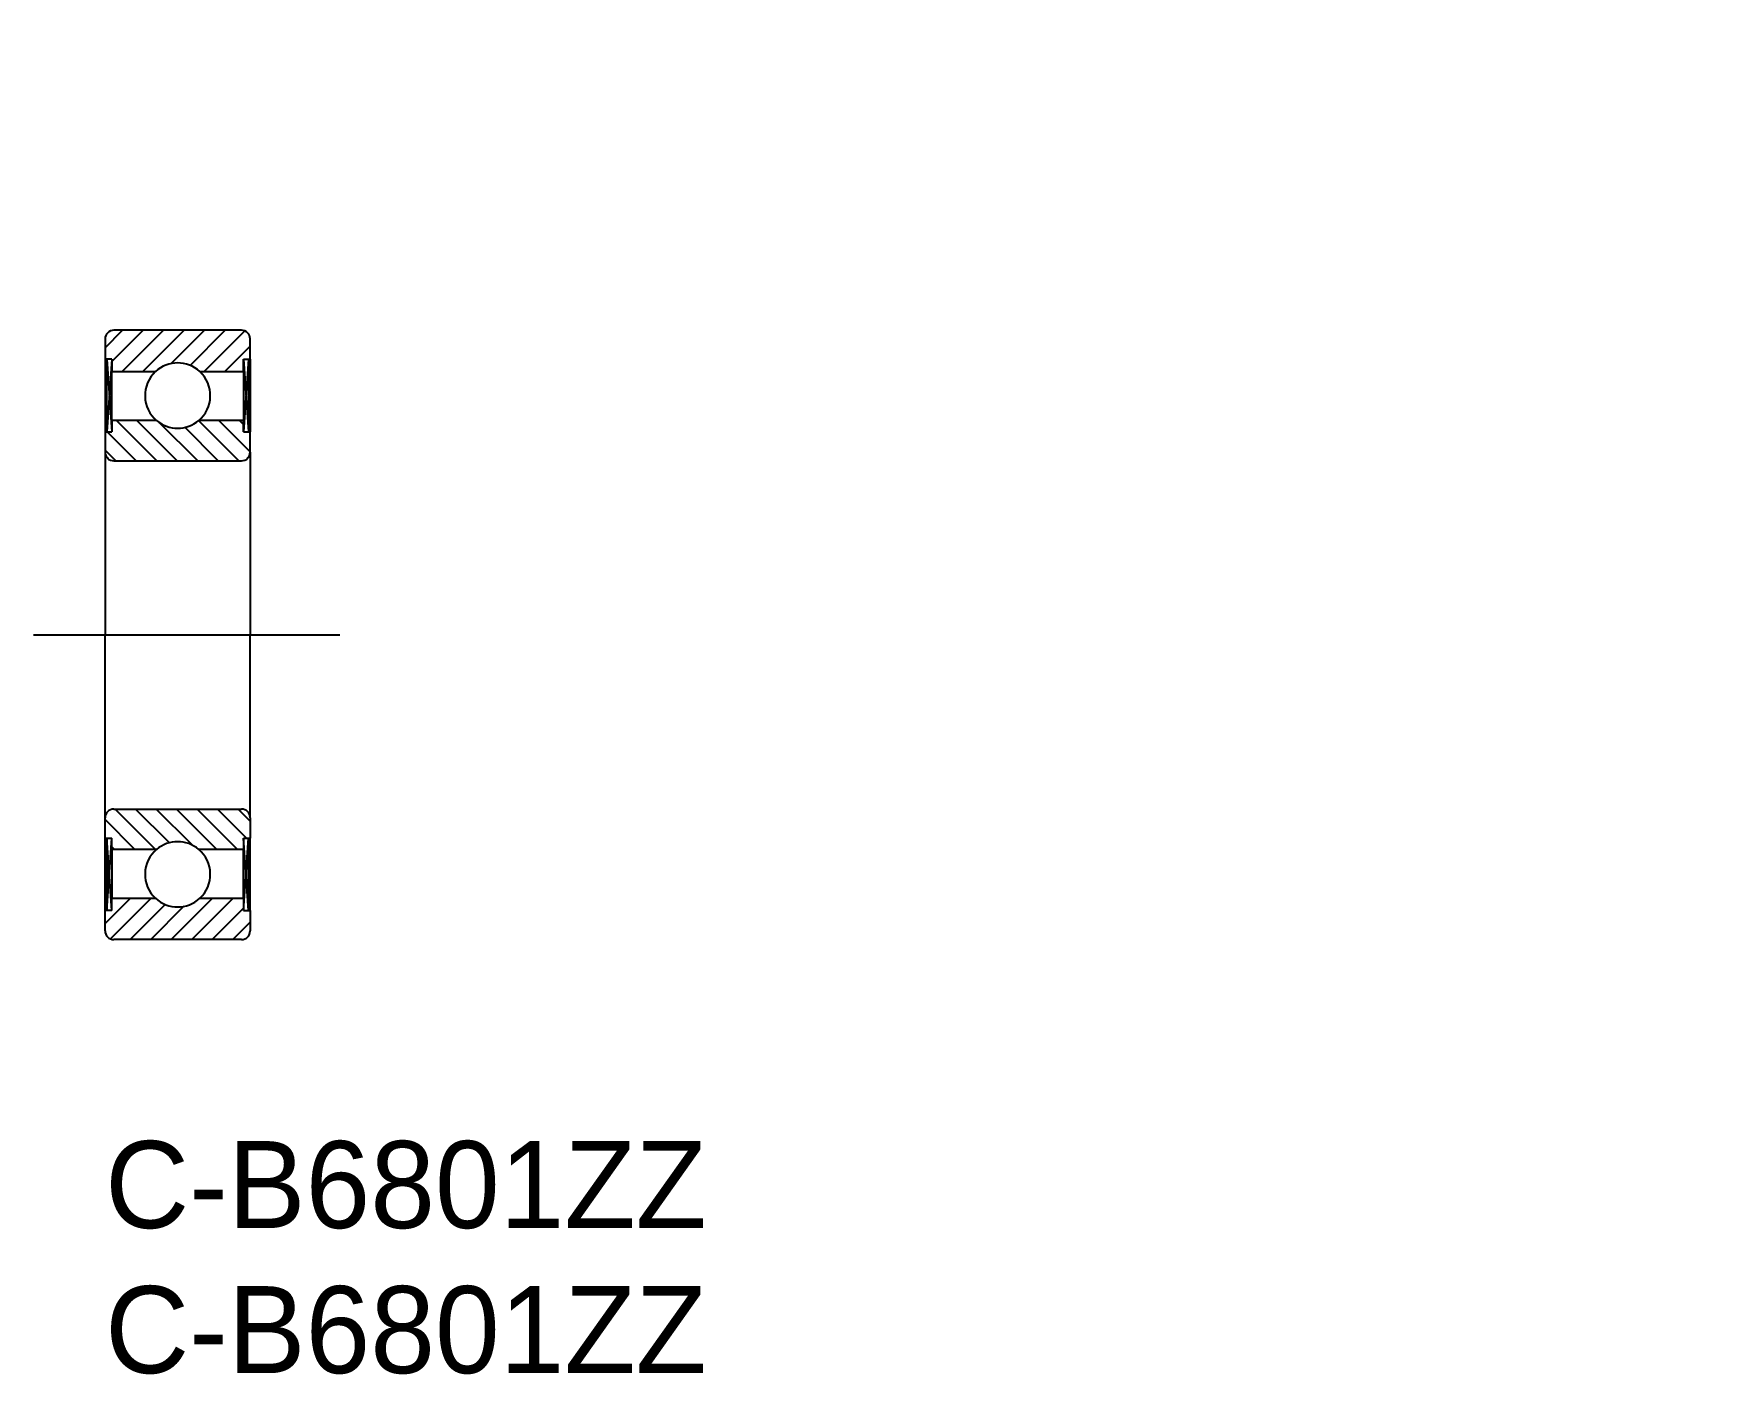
# Model space of a CAD drawing. Extents: x -2.5 to 55.5, y -5 to 41.2.
import ezdxf

# ---------------------------------------------------------------- set-up
doc = ezdxf.new("R2010")
doc.units = 0
doc.header["$PDMODE"] = 1
doc.linetypes.add('CENTER', pattern=[50.8, 31.75, -6.35, 6.35, -6.35])
doc.layers.get('0').update_dxf_attribs({"linetype": 'CONTINUOUS'})
doc.layers.add('CENTER', color=1, linetype='CENTER')

msp = doc.modelspace()

# ---------------------------------------------------------------- linework, layer by layer
at = {"color": 7, "linetype": 'CONTINUOUS'}
for p, q in [((0, 30.341), (0.601, 30.941)), ((0.23, 29.864), (1.308, 30.941)), ((4.7, 30.941), (0.3, 30.941)), ((0.59, 29.516), (2.015, 30.941)), ((1.297, 29.516), (2.722, 30.941)), ((2.282, 29.794), (3.429, 30.941)), ((2.926, 29.731), (4.136, 30.941)), ((3.418, 29.516), (4.818, 30.917)), ((0, 30.641), (0, 29.941)), ((4.125, 29.516), (5, 30.391)), ((5, 29.941), (5, 30.641)), ((0.23, 29.941), (0, 29.941)), ((0, 29.941), (0, 27.441)), ((0.058, 27.441), (0.058, 29.941)), ((0.058, 29.941), (0.23, 27.441)), ((0.23, 29.941), (0.058, 27.441)), ((0.23, 29.941), (0.23, 29.516)), ((4.77, 29.516), (4.77, 29.941)), ((4.77, 29.941), (5, 29.941)), ((4.77, 29.941), (4.942, 27.441)), ((4.942, 29.941), (4.77, 27.441)), ((4.942, 29.941), (4.942, 27.441)), ((5, 29.941), (5, 27.441)), ((0.23, 29.516), (1.735, 29.516)), ((0.23, 27.831), (0.23, 29.516)), ((3.265, 29.516), (4.77, 29.516)), ((4.77, 29.516), (4.77, 27.831)), ((1.775, 27.831), (0.23, 27.831)), ((0.23, 27.831), (0.23, 27.441)), ((1.778, 26.441), (0.388, 27.831)), ((2.485, 26.441), (1.095, 27.831)), ((4.607, 26.441), (3.22, 27.828)), ((4.77, 27.831), (3.225, 27.831)), ((5, 26.755), (3.924, 27.831)), ((4.77, 27.692), (4.631, 27.831)), ((4.77, 27.441), (4.77, 27.831)), ((0, 27.441), (0, 26.741)), ((0, 27.441), (0.23, 27.441)), ((1.071, 26.441), (0.071, 27.441)), ((3.192, 26.441), (1.868, 27.766)), ((3.899, 26.441), (2.744, 27.597)), ((4.77, 27.441), (5, 27.441)), ((5, 26.741), (5, 27.441)), ((0.364, 26.441), (0, 26.805)), ((0, 26.741), (0, 20.441)), ((5, 26.741), (5, 20.441)), ((0.3, 26.441), (4.7, 26.441)), ((0, 14.141), (0, 20.441)), ((5, 14.141), (5, 20.441)), ((0, 13.441), (0, 14.141)), ((1.026, 13.051), (0, 14.077)), ((0.3, 14.441), (4.7, 14.441)), ((1.733, 13.051), (0.343, 14.441)), ((2.216, 13.276), (1.05, 14.441)), ((3.008, 13.191), (1.757, 14.441)), ((3.854, 13.051), (2.464, 14.441)), ((4.562, 13.051), (3.172, 14.441)), ((4.879, 13.441), (3.879, 14.441)), ((5, 14.027), (4.586, 14.441)), ((5, 14.141), (5, 13.441)), ((0, 10.941), (0, 13.441)), ((0, 13.441), (0.23, 13.441)), ((0.058, 13.441), (0.058, 10.941)), ((0.058, 10.941), (0.23, 13.441)), ((0.23, 10.941), (0.058, 13.441)), ((0.23, 13.051), (0.23, 13.441)), ((4.77, 10.941), (4.942, 13.441)), ((4.942, 10.941), (4.77, 13.441)), ((4.77, 13.441), (4.77, 13.051)), ((4.77, 13.441), (5, 13.441)), ((4.942, 10.941), (4.942, 13.441)), ((5, 10.941), (5, 13.441)), ((0.319, 13.051), (0.23, 13.14)), ((0.23, 13.051), (0.23, 11.366)), ((1.775, 13.051), (0.23, 13.051)), ((4.77, 13.051), (3.225, 13.051)), ((4.77, 11.366), (4.77, 13.051)), ((0.875, 11.366), (0, 10.492)), ((1.582, 11.366), (0.182, 9.966)), ((0.23, 11.366), (1.735, 11.366)), ((0.23, 10.941), (0.23, 11.366)), ((2.074, 11.152), (0.864, 9.941)), ((2.718, 11.089), (1.571, 9.941)), ((3.703, 11.366), (2.278, 9.941)), ((4.41, 11.366), (2.985, 9.941)), ((3.265, 11.366), (4.77, 11.366)), ((4.77, 11.019), (3.692, 9.941)), ((4.77, 11.366), (4.77, 10.941)), ((0, 10.241), (0, 10.941)), ((0.23, 10.941), (0, 10.941)), ((5, 10.542), (4.399, 9.941)), ((4.77, 10.941), (5, 10.941)), ((5, 10.941), (5, 10.241)), ((4.7, 9.941), (0.3, 9.941))]:
    msp.add_line(p, q, dxfattribs=at)
for centre, radius, start, end in [((0.3, 30.641), 0.3, 90, 180), ((4.7, 30.641), 0.3, 0, 90), ((2.5, 28.691), 1.125, 47.16657, 132.83343), ((2.5, 28.691), 1.125, 132.83343, 229.85759), ((2.5, 28.691), 1.125, 310.14241, 47.16657), ((2.5, 28.691), 1.125, 229.85759, 310.14241), ((0.3, 26.741), 0.3, 180, 270), ((4.7, 26.741), 0.3, 270, 0), ((0.3, 14.141), 0.3, 90, 180), ((4.7, 14.141), 0.3, 0, 90), ((2.5, 12.191), 1.125, 130.14241, 227.16657), ((2.5, 12.191), 1.125, 49.85759, 130.14241), ((2.5, 12.191), 1.125, 312.83343, 49.85759), ((2.5, 12.191), 1.125, 227.16657, 312.83343), ((0.3, 10.241), 0.3, 180, 270), ((4.7, 10.241), 0.3, 270, 0)]:
    msp.add_arc(centre, radius, start, end, dxfattribs=at)
at = {"color": 7, "extrusion": (1, 0, 0)}
for p in [(55.403, 41.164, -1.836), (55.403, 41.164, 1.836), (55.403, 39.571, -5.144), (55.403, 39.571, 5.144), (43.358, 39.313, -0.874), (43.358, 38.895, 2.571), (43.358, 38.083, -4.118), (43.358, 36.924, 5.427), (55.403, 36.701, -7.433), (55.403, 36.701, 7.433), (43.358, 35.485, -6.42), (43.358, 33.851, 7.039), (52.903, 33.121), (52.903, 33.121), (53.133, 33.121), (40.858, 32.116), (40.858, 32.116), (43.358, 30.381, 7.039), (55.403, 29.542, -7.433), (55.403, 29.542, 7.433), (43.358, 28.747, -6.42), (55.472, 28.494), (41.317, 27.392, -0.657), (41.317, 27.392, 0.657), (43.358, 27.309, 5.427), (49.666, 27.608), (55.472, 27.798, -1.679), (55.472, 27.798, 1.679), (49.275, 26.837, 0.304), (49.666, 27.023, -1.414), (49.666, 27.023, 1.414), (55.403, 26.671, 5.144), (55.403, 26.671, -5.144), (41.317, 26.621, -1.719), (41.317, 26.621, 1.719), (43.358, 26.15, -4.118), (49.275, 26.629, -0.875), (49.275, 26.239, 1.341), (53.722, 26.119), (53.722, 26.119), (48.166, 25.608), (48.166, 25.608), (40.017, 25.371), (40.017, 25.371), (40.189, 25.371), (43.358, 25.337, 2.571), (43.358, 24.919, -0.874), (48.125, 25.114), (48.125, 25.114), (55.403, 25.078, 1.836), (55.403, 25.078, -1.836), (49.275, 24.515, -1.644), (55.472, 24.439, 1.679), (55.472, 24.439, -1.679), (41.317, 24.122, 1.719), (41.317, 24.122, -1.719), (49.275, 23.989, 1.341), (49.666, 24.194, 1.414), (49.666, 24.194, -1.414), (41.317, 23.35, 0.657), (41.317, 23.35, -0.657), (49.275, 23.598, -0.875), (49.275, 23.39, 0.304), (49.666, 23.608), (55.472, 23.744)]:
    msp.add_point(p, dxfattribs=at)
at = {"color": 7, "extrusion": (-1, 0, 0)}
for p in [(55.403, 41.164, -1.836), (55.403, 41.164, 1.836), (55.403, 39.571, -5.144), (55.403, 39.571, 5.144), (43.358, 39.313, -0.874), (43.358, 38.895, 2.571), (43.358, 38.083, -4.118), (43.358, 36.924, 5.427), (55.403, 36.701, -7.433), (55.403, 36.701, 7.433), (43.358, 35.485, -6.42), (43.358, 33.851, 7.039), (53.133, 33.121), (43.358, 30.381, 7.039), (55.403, 29.542, 7.433), (55.403, 29.542, -7.433), (43.358, 28.747, -6.42), (43.358, 27.309, 5.427), (55.403, 26.671, 5.144), (55.403, 26.671, -5.144), (43.358, 26.15, -4.118), (40.189, 25.371), (43.358, 25.337, 2.571), (43.358, 24.919, -0.874), (55.403, 25.078, 1.836), (55.403, 25.078, -1.836)]:
    msp.add_point(p, dxfattribs=at)
at = {"color": 7, "extrusion": (-1, 1e-16, 0)}
for p in [(52.903, 33.121), (40.858, 32.116)]:
    msp.add_point(p, dxfattribs=at)
at = {"color": 7, "extrusion": (-1, 0, 1e-16)}
for p in [(55.472, 28.494), (41.317, 27.392, -0.657), (41.317, 27.392, 0.657), (49.666, 27.608), (55.472, 27.798, -1.679), (55.472, 27.798, 1.679), (49.275, 26.837, 0.304), (49.666, 27.023, -1.414), (49.666, 27.023, 1.414), (41.317, 26.621, -1.719), (41.317, 26.621, 1.719), (49.275, 26.629, -0.875), (49.275, 26.239, 1.341), (49.275, 24.515, -1.644), (55.472, 24.439, 1.679), (55.472, 24.439, -1.679), (41.317, 24.122, 1.719), (41.317, 24.122, -1.719), (49.275, 23.989, 1.341), (49.666, 24.194, 1.414), (49.666, 24.194, -1.414), (41.317, 23.35, 0.657), (41.317, 23.35, -0.657), (49.275, 23.598, -0.875), (49.275, 23.39, 0.304), (49.666, 23.608), (55.472, 23.744)]:
    msp.add_point(p, dxfattribs=at)
at = {"color": 7, "linetype": 'CONTINUOUS'}
msp.add_point((0, 0), dxfattribs=at)
at = {"layer": 'CENTER', "color": 1, "linetype": 'CENTER'}
msp.add_line((-2.465, 20.441), (8.089, 20.441), dxfattribs=at)

# ---------------------------------------------------------------- texts
at = {"color": 7, "linetype": 'CONTINUOUS'}
for p in [(0, 0), (0, -5)]:
    msp.add_text('C-B6801ZZ', height=3, dxfattribs=at).set_placement(p)

doc.saveas('drawing.dxf')
